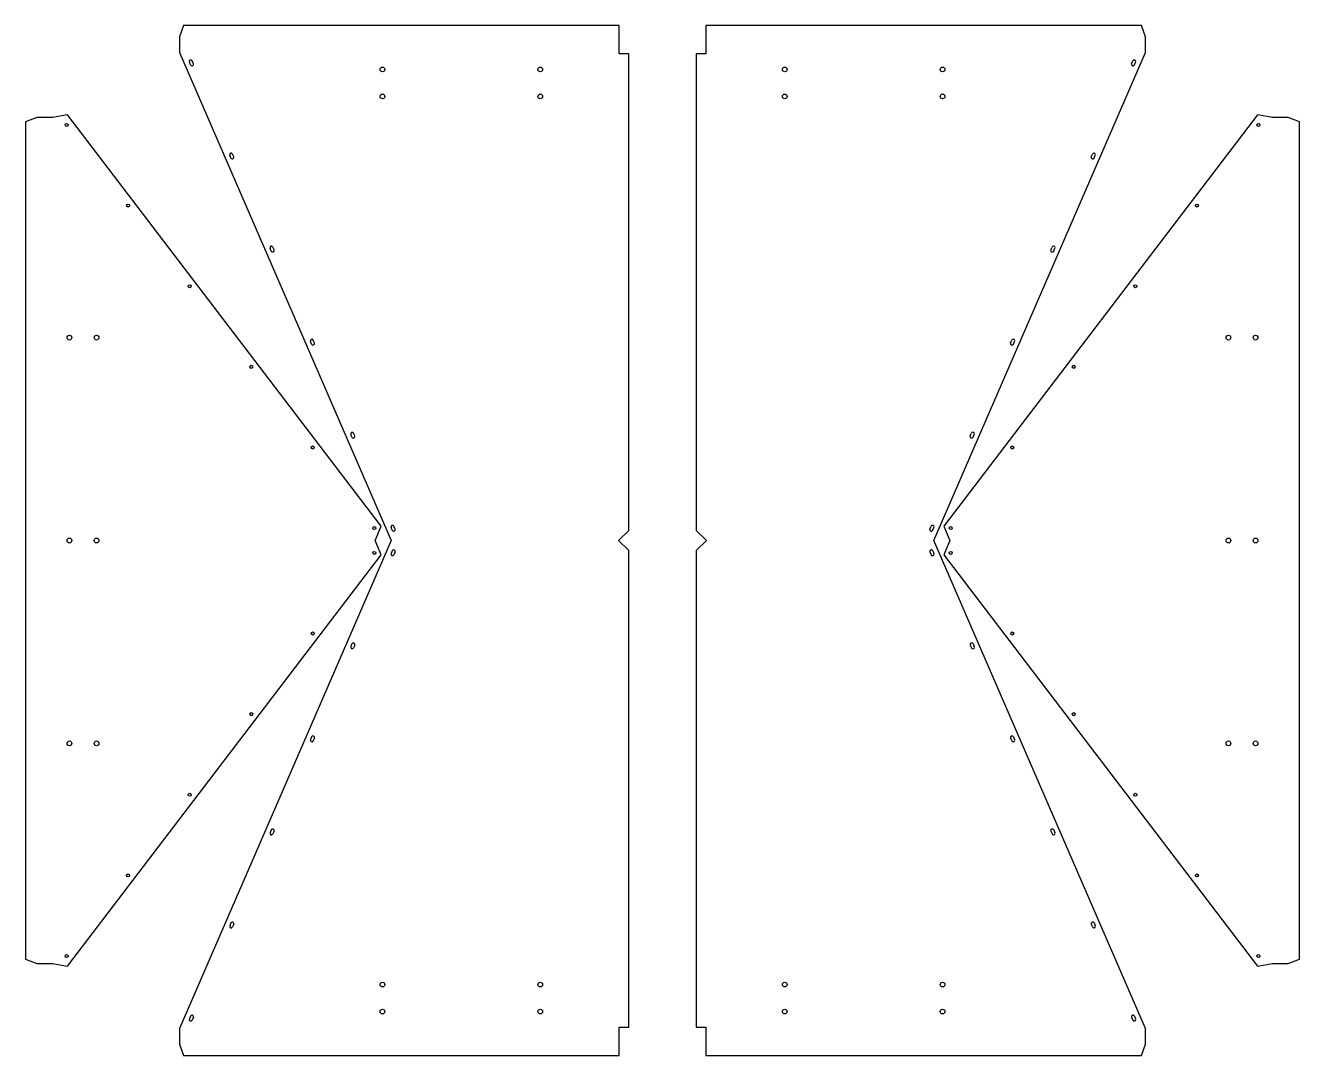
# Model space of a CAD drawing. Header units: millimetres. Extents: x -228 to 1656, y -762 to 762.
import ezdxf

# ---------------------------------------------------------------- set-up
doc = ezdxf.new("R2010")
doc.units = ezdxf.units.MM

msp = doc.modelspace()

# ---------------------------------------------------------------- linework, layer by layer
for p, q in [((6, 761.6919), (0, 744.6919)), ((650, 761.6919), (6, 761.6919)), ((650, 719.6919), (650, 761.6919)), ((778, 761.6919), (778, 719.6919)), ((1422, 761.6919), (778, 761.6919)), ((1428, 744.6919), (1422, 761.6919)), ((0, 744.6919), (0, 721.6919)), ((1428, 721.6919), (1428, 744.6919)), ((0, 721.6919), (312.6946, 0)), ((664, 719.6919), (650, 719.6919)), ((664, 15), (664, 719.6919)), ((778, 719.6919), (764, 719.6919)), ((764, 719.6919), (764, 15)), ((1115.3054, 0), (1428, 721.6919)), ((16.4128, 703.305), (14.6238, 707.4341)), ((20.5419, 705.0941), (18.7529, 709.2232)), ((1407.4581, 705.0941), (1409.2471, 709.2232)), ((1411.5872, 703.305), (1413.3762, 707.4341)), ((-210.597, 625.3839), (-227.597, 619.3839)), ((-187.597, 625.3839), (-210.597, 625.3839)), ((-165.4255, 629.2933), (-187.597, 625.3839)), ((298.3116, 21.2755), (-165.4255, 629.2933)), ((1593.4255, 629.2933), (1129.6884, 21.2755)), ((1615.597, 625.3839), (1593.4255, 629.2933)), ((1638.597, 625.3839), (1615.597, 625.3839)), ((1655.597, 619.3839), (1638.597, 625.3839)), ((-227.597, 619.3839), (-227.597, -619.3839)), ((1655.597, -619.3839), (1655.597, 619.3839)), ((76.0478, 565.669), (74.2587, 569.7981)), ((80.1768, 567.4581), (78.3878, 571.5871)), ((1347.8232, 567.4581), (1349.6122, 571.5871)), ((1351.9522, 565.669), (1353.7413, 569.7981)), ((139.8118, 429.822), (138.0227, 433.9511)), ((1288.1882, 429.822), (1289.9773, 433.9511)), ((135.6827, 428.033), (133.8937, 432.1621)), ((1292.3173, 428.033), (1294.1063, 432.1621)), ((195.3176, 290.397), (193.5286, 294.5261)), ((199.4467, 292.186), (197.6577, 296.3151)), ((1228.5533, 292.186), (1230.3423, 296.3151)), ((1232.6824, 290.397), (1234.4714, 294.5261)), ((254.9526, 152.761), (253.1635, 156.89)), ((259.0817, 154.55), (257.2926, 158.6791)), ((1168.9183, 154.55), (1170.7074, 158.6791)), ((1173.0474, 152.761), (1174.8365, 156.89)), ((289.3853, 0), (298.3116, 21.2755)), ((314.5875, 15.1249), (312.7985, 19.254)), ((318.7166, 16.914), (316.9275, 21.0431)), ((1109.2834, 16.914), (1111.0725, 21.0431)), ((1113.4125, 15.1249), (1115.2015, 19.254)), ((1129.6884, 21.2755), (1138.6147, 0)), ((312.6946, 0), (0, -721.6919)), ((298.3116, -21.2755), (289.3853, 0)), ((649, 0), (664, 15)), ((664, -15), (649, 0)), ((764, 15), (779, 0)), ((779, 0), (764, -15)), ((1428, -721.6919), (1115.3054, 0)), ((1138.6147, 0), (1129.6884, -21.2755)), ((314.5875, -15.1249), (312.7985, -19.254)), ((318.7166, -16.914), (316.9275, -21.0431)), ((664, -719.6919), (664, -15)), ((764, -15), (764, -719.6919)), ((1109.2834, -16.914), (1111.0725, -21.0431)), ((1113.4125, -15.1249), (1115.2015, -19.254)), ((-165.4255, -629.2933), (298.3116, -21.2755)), ((1129.6884, -21.2755), (1593.4255, -629.2933)), ((254.9526, -152.761), (253.1635, -156.89)), ((259.0817, -154.55), (257.2926, -158.6791)), ((1168.9183, -154.55), (1170.7074, -158.6791)), ((1173.0474, -152.761), (1174.8365, -156.89)), ((195.3176, -290.397), (193.5286, -294.5261)), ((199.4467, -292.186), (197.6577, -296.3151)), ((1228.5533, -292.186), (1230.3423, -296.3151)), ((1232.6824, -290.397), (1234.4714, -294.5261)), ((135.6827, -428.033), (133.8937, -432.1621)), ((139.8118, -429.822), (138.0227, -433.9511)), ((1288.1882, -429.822), (1289.9773, -433.9511)), ((1292.3173, -428.033), (1294.1063, -432.1621)), ((76.0478, -565.669), (74.2587, -569.7981)), ((80.1768, -567.4581), (78.3878, -571.5871)), ((1347.8232, -567.4581), (1349.6122, -571.5871)), ((1351.9522, -565.669), (1353.7413, -569.7981)), ((-227.597, -619.3839), (-210.597, -625.3839)), ((1638.597, -625.3839), (1655.597, -619.3839)), ((-210.597, -625.3839), (-187.597, -625.3839)), ((-187.597, -625.3839), (-165.4255, -629.2933)), ((1593.4255, -629.2933), (1615.597, -625.3839)), ((1615.597, -625.3839), (1638.597, -625.3839)), ((16.4128, -703.305), (14.6238, -707.4341)), ((20.5419, -705.0941), (18.7529, -709.2232)), ((1407.4581, -705.0941), (1409.2471, -709.2232)), ((1411.5872, -703.305), (1413.3762, -707.4341)), ((0, -721.6919), (0, -744.6919)), ((650, -761.6919), (650, -719.6919)), ((650, -719.6919), (664, -719.6919)), ((764, -719.6919), (778, -719.6919)), ((778, -719.6919), (778, -761.6919)), ((1428, -744.6919), (1428, -721.6919)), ((0, -744.6919), (6, -761.6919)), ((1422, -761.6919), (1428, -744.6919)), ((6, -761.6919), (650, -761.6919)), ((778, -761.6919), (1422, -761.6919))]:
    msp.add_line(p, q)
for centre, radius in [((300, 696.6919), 3.5), ((533.3333, 696.6919), 3.5), ((894.6667, 696.6919), 3.5), ((1128, 696.6919), 3.5), ((300, 656.6919), 3.5), ((533.3333, 656.6919), 3.5), ((894.6667, 656.6919), 3.5), ((1128, 656.6919), 3.5), ((-166.8216, 614.6343), 2.25), ((1594.8216, 614.6343), 2.25), ((-75.8549, 495.3654), 2.25), ((1503.8549, 495.3654), 2.25), ((15.1119, 376.0966), 2.25), ((1412.8881, 376.0966), 2.25), ((-162.597, 300), 3.5), ((-122.597, 300), 3.5), ((1550.597, 300), 3.5), ((1590.597, 300), 3.5), ((106.0786, 256.8277), 2.25), ((1321.9214, 256.8277), 2.25), ((197.0453, 137.5589), 2.25), ((1230.9547, 137.5589), 2.25), ((288.012, 18.2901), 2.25), ((1139.988, 18.2901), 2.25), ((-162.597, 0), 3.5), ((-122.597, 0), 3.5), ((1550.597, 0), 3.5), ((1590.597, 0), 3.5), ((288.012, -18.2901), 2.25), ((1139.988, -18.2901), 2.25), ((197.0453, -137.5589), 2.25), ((1230.9547, -137.5589), 2.25), ((106.0786, -256.8277), 2.25), ((1321.9214, -256.8277), 2.25), ((-162.597, -300), 3.5), ((-122.597, -300), 3.5), ((1550.597, -300), 3.5), ((1590.597, -300), 3.5), ((15.1119, -376.0966), 2.25), ((1412.8881, -376.0966), 2.25), ((-75.8549, -495.3654), 2.25), ((1503.8549, -495.3654), 2.25), ((-166.8216, -614.6343), 2.25), ((1594.8216, -614.6343), 2.25), ((300, -656.6919), 3.5), ((533.3333, -656.6919), 3.5), ((894.6667, -656.6919), 3.5), ((1128, -656.6919), 3.5), ((300, -696.6919), 3.5), ((533.3333, -696.6919), 3.5), ((894.6667, -696.6919), 3.5), ((1128, -696.6919), 3.5)]:
    msp.add_circle(centre, radius)
for centre, start, end in [((16.6883, 708.3286), 23.4261, 203.4261), ((18.4774, 704.1996), 203.4261, 23.4261), ((1409.5226, 704.1996), 156.5739, 336.5739), ((1411.3117, 708.3286), 336.5739, 156.5739), ((76.3233, 570.6926), 23.4261, 203.4261), ((78.1123, 566.5635), 203.4261, 23.4261), ((1349.8877, 566.5635), 156.5739, 336.5739), ((1351.6767, 570.6926), 336.5739, 156.5739), ((135.9582, 433.0566), 23.4261, 203.4261), ((1292.0418, 433.0566), 336.5739, 156.5739), ((137.7472, 428.9275), 203.4261, 23.4261), ((1290.2528, 428.9275), 156.5739, 336.5739), ((195.5931, 295.4206), 23.4261, 203.4261), ((197.3822, 291.2915), 203.4261, 23.4261), ((1230.6178, 291.2915), 156.5739, 336.5739), ((1232.4069, 295.4206), 336.5739, 156.5739), ((255.2281, 157.7846), 23.4261, 203.4261), ((257.0171, 153.6555), 203.4261, 23.4261), ((1170.9829, 153.6555), 156.5739, 336.5739), ((1172.7719, 157.7846), 336.5739, 156.5739), ((314.863, 20.1485), 23.4261, 203.4261), ((1113.137, 20.1485), 336.5739, 156.5739), ((316.652, 16.0195), 203.4261, 23.4261), ((1111.348, 16.0195), 156.5739, 336.5739), ((316.652, -16.0195), 336.5739, 156.5739), ((1111.348, -16.0195), 23.4261, 203.4261), ((314.863, -20.1485), 156.5739, 336.5739), ((1113.137, -20.1485), 203.4261, 23.4261), ((255.2281, -157.7846), 156.5739, 336.5739), ((257.0171, -153.6555), 336.5739, 156.5739), ((1170.9829, -153.6555), 23.4261, 203.4261), ((1172.7719, -157.7846), 203.4261, 23.4261), ((195.5931, -295.4206), 156.5739, 336.5739), ((197.3822, -291.2915), 336.5739, 156.5739), ((1230.6178, -291.2915), 23.4261, 203.4261), ((1232.4069, -295.4206), 203.4261, 23.4261), ((135.9582, -433.0566), 156.5739, 336.5739), ((137.7472, -428.9275), 336.5739, 156.5739), ((1290.2528, -428.9275), 23.4261, 203.4261), ((1292.0418, -433.0566), 203.4261, 23.4261), ((78.1123, -566.5635), 336.5739, 156.5739), ((1349.8877, -566.5635), 23.4261, 203.4261), ((76.3233, -570.6926), 156.5739, 336.5739), ((1351.6767, -570.6926), 203.4261, 23.4261), ((16.6883, -708.3286), 156.5739, 336.5739), ((18.4774, -704.1996), 336.5739, 156.5739), ((1409.5226, -704.1996), 23.4261, 203.4261), ((1411.3117, -708.3286), 203.4261, 23.4261)]:
    msp.add_arc(centre, 2.25, start, end)

doc.saveas('drawing.dxf')
